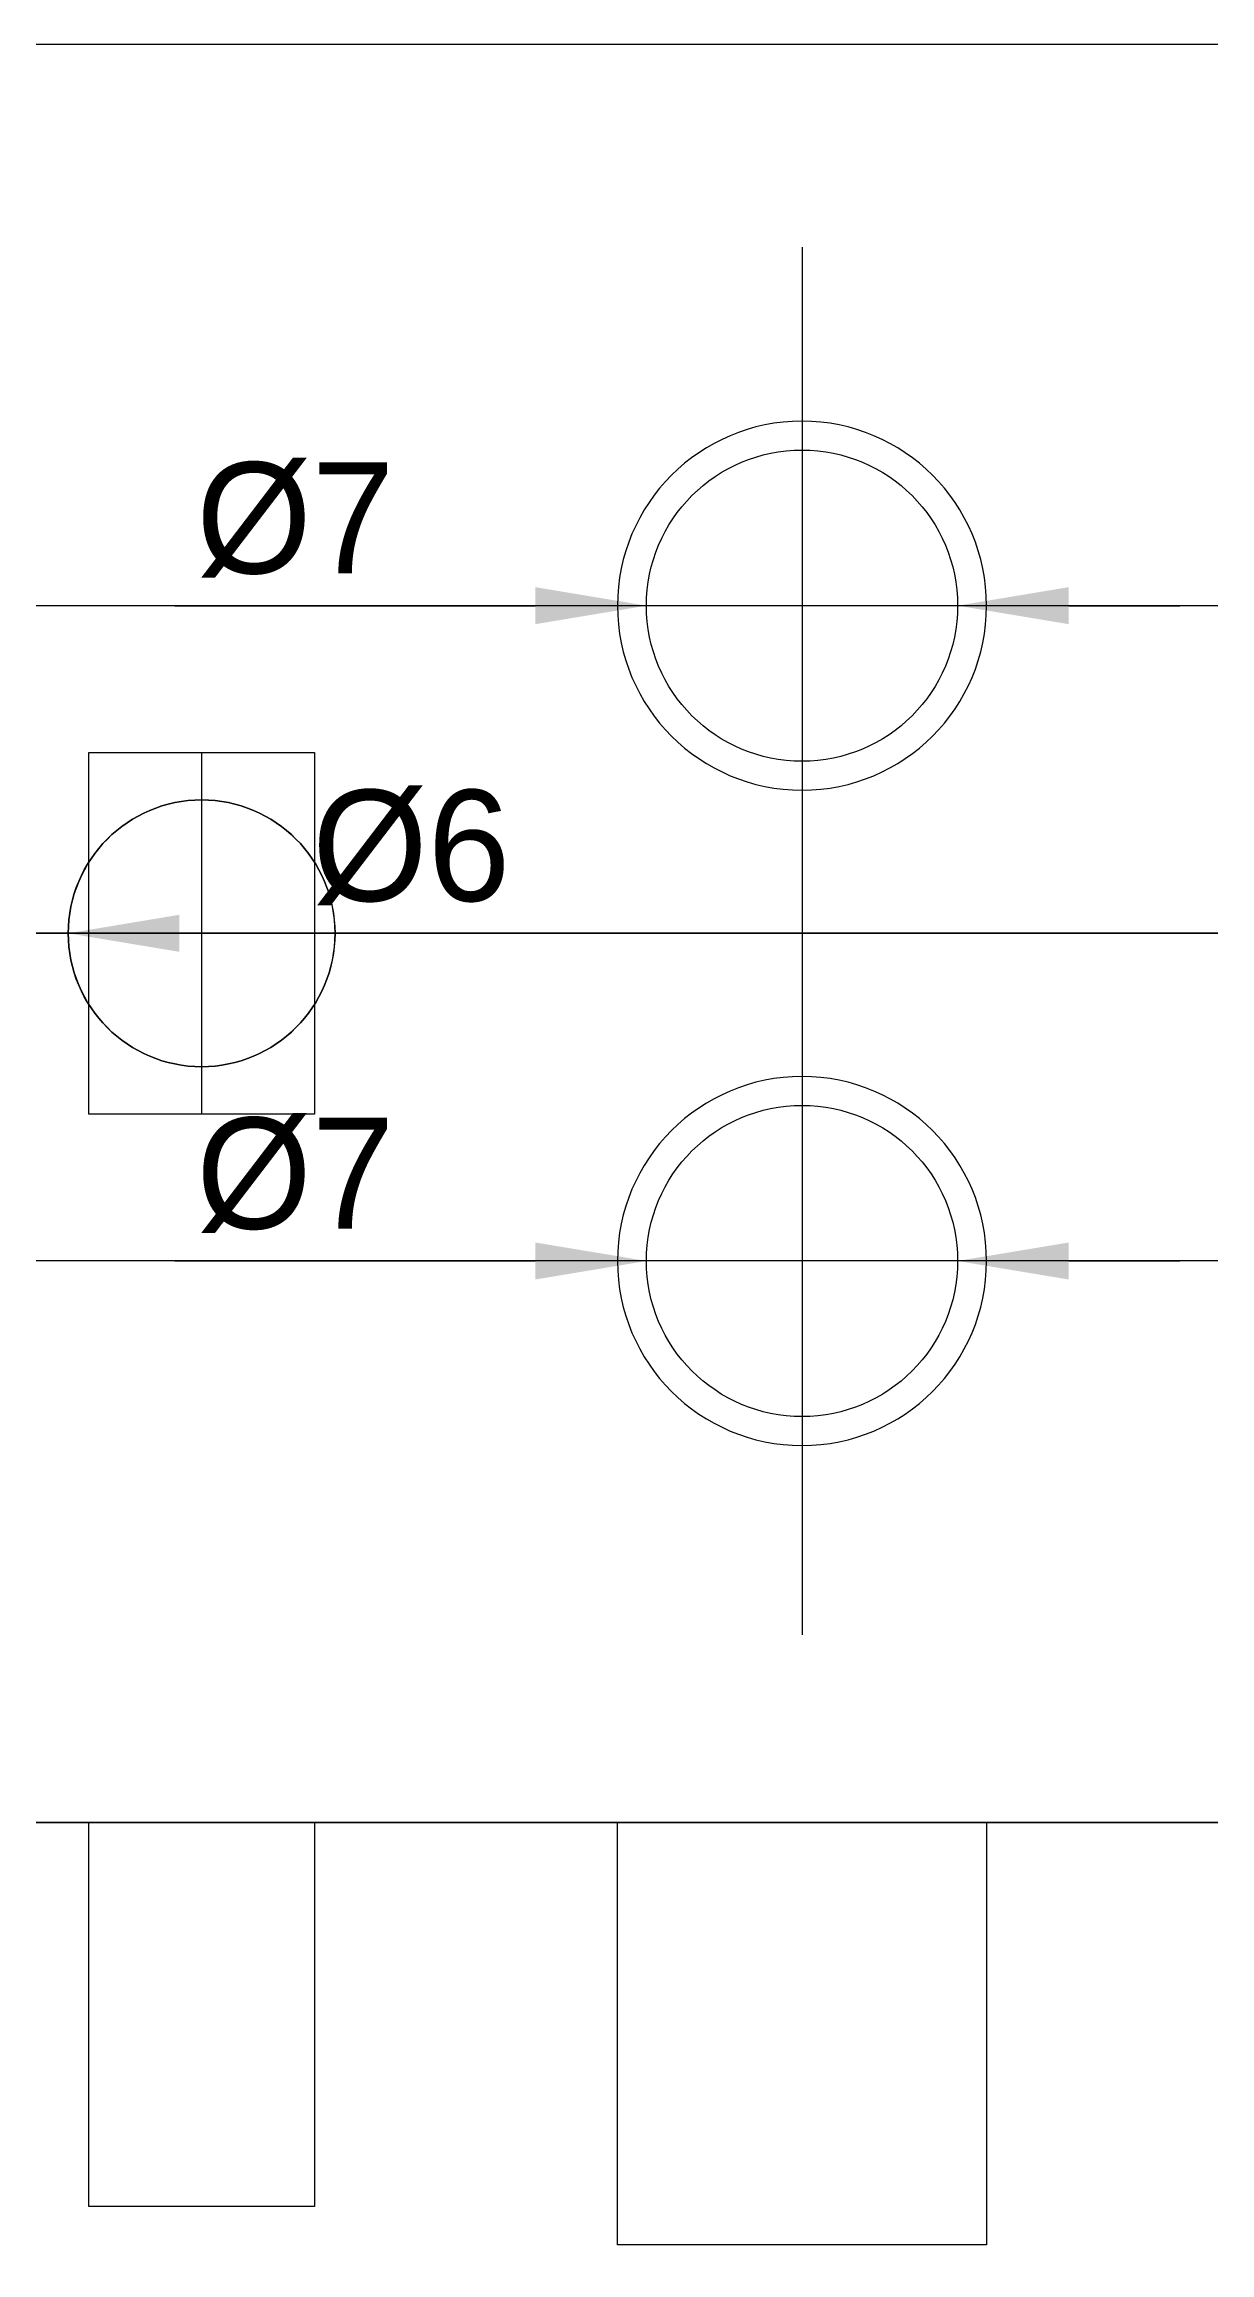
# Model space of a CAD drawing. Extents: x 0 to 200, y -40 to 190.
# Drawn here: x 39.75 to 65.96, y 140.32 to 190 of the extents above; entities that cross this region are included whole.
import ezdxf

# ---------------------------------------------------------------- set-up
doc = ezdxf.new("R2010")
doc.units = 0
doc.layers.get('DEFPOINTS').update_dxf_attribs({"linetype": 'CONTINUOUS'})
for name, color, linetype in [('ANNOTATION', 7, 'CONTINUOUS'), ('CASE', 7, 'CONTINUOUS'), ('GUIDE', 7, 'CONTINUOUS'), ('HOJO_SEN', 195, 'CONTINUOUS'), ('HOLE', 130, 'CONTINUOUS'), ('RCA_JACK', 112, 'CONTINUOUS'), ('SWITCH', 112, 'CONTINUOUS')]:
    doc.layers.add(name, color=color, linetype=linetype)
doc.dimstyles.get("Standard").update_dxf_attribs({"dimtxt": 0.18, "dimasz": 0.18, "dimexe": 0.18, "dimexo": 0.0625, "dimgap": 0.09, "dimtad": 0, "dimtih": 1, "dimtoh": 1, "dimzin": 0, "dimcen": 0.09, "dimazin": 3, "dimtfac": 1, "dimtofl": 0, "dimtmove": 0, "dimatfit": 3})

# ---------------------------------------------------------------- blocks, each defined once
blk = doc.blocks.new('*U1')
at = {"layer": 'RCA_JACK'}
blk.add_lwpolyline([(-10.326, -20.51), (-2.026, -20.51), (-2.026, -11.01), (-10.326, -11.01)], close=True, dxfattribs=at)
for centre in [(-6.176, 16.36), (-6.176, 1.619)]:
    blk.add_circle(centre, 4.15, dxfattribs=at)
at = {"layer": 'SWITCH'}
for points in [[(4.786, 4.925), (9.866, 4.925), (9.866, 13.055), (4.786, 13.055)], [(4.786, -19.65), (9.866, -19.65), (9.866, -11.01), (4.786, -11.01)]]:
    blk.add_lwpolyline(points, close=True, dxfattribs=at)
blk.add_circle((7.326, 8.99), 3, dxfattribs=at)
blk = doc.blocks.new('*U2')
at = {"layer": 'HOJO_SEN', "color": 0, "linetype": 'BYBLOCK'}
blk.add_blockref('*U1', (0, 0), dxfattribs=at)
blk = doc.blocks.new('*U53')
at = {"layer": 'ANNOTATION', "color": 0}
blk.add_text('Ø6', height=2.5, dxfattribs=at).set_placement((45.772, 170.726))
blk = doc.blocks.new('*D27')
at = {"layer": 'ANNOTATION', "color": 0}
blk.add_line((50.895, 170), (42.788, 170), dxfattribs=at)
blk.add_solid([(42.788, 170.417), (42.788, 169.583), (40.288, 170)], dxfattribs=at)
at = {"layer": 'DEFPOINTS', "color": 0}
for p in [(40.288, 170), (46.288, 170)]:
    blk.add_point(p, dxfattribs=at)
at = {"layer": 'ANNOTATION'}
blk.add_blockref('*U53', (0, 0), dxfattribs=at)
blk = doc.blocks.new('*U74')
at = {"layer": 'ANNOTATION', "color": 0}
blk.add_text('Ø7', height=2.5, dxfattribs=at).set_placement((43.165, 178.096))
blk = doc.blocks.new('*D33')
at = {"layer": 'ANNOTATION', "color": 0}
for p, q in [((42.682, 177.37), (50.791, 177.37)), ((60.291, 177.37), (53.291, 177.37)), ((62.791, 177.37), (65.291, 177.37))]:
    blk.add_line(p, q, dxfattribs=at)
for points in [[(50.791, 177.787), (50.791, 176.954), (53.291, 177.37)], [(62.791, 177.787), (62.791, 176.954), (60.291, 177.37)]]:
    blk.add_solid(points, dxfattribs=at)
at = {"layer": 'DEFPOINTS', "color": 0}
for p in [(53.291, 177.37), (60.291, 177.37)]:
    blk.add_point(p, dxfattribs=at)
at = {"layer": 'ANNOTATION'}
blk.add_blockref('*U74', (0, 0), dxfattribs=at)
blk = doc.blocks.new('*U75')
at = {"layer": 'ANNOTATION', "color": 0}
blk.add_text('Ø7', height=2.5, dxfattribs=at).set_placement((43.165, 163.355))
blk = doc.blocks.new('*D34')
at = {"layer": 'ANNOTATION', "color": 0}
for p, q in [((42.682, 162.63), (50.791, 162.63)), ((60.291, 162.63), (53.291, 162.63)), ((62.791, 162.63), (65.291, 162.63))]:
    blk.add_line(p, q, dxfattribs=at)
for points in [[(50.791, 163.046), (50.791, 162.213), (53.291, 162.63)], [(62.791, 163.046), (62.791, 162.213), (60.291, 162.63)]]:
    blk.add_solid(points, dxfattribs=at)
at = {"layer": 'DEFPOINTS', "color": 0}
for p in [(53.291, 162.63), (60.291, 162.63)]:
    blk.add_point(p, dxfattribs=at)
at = {"layer": 'ANNOTATION'}
blk.add_blockref('*U75', (0, 0), dxfattribs=at)

msp = doc.modelspace()

# ---------------------------------------------------------------- linework, layer by layer
at = {"layer": 'CASE'}
for points in [[(200, 150), (0, 150), (0, 190), (200, 190)], [(200, 0), (0, 0), (0, 150), (200, 150)]]:
    msp.add_lwpolyline(points, close=True, dxfattribs=at)
at = {"layer": 'GUIDE'}
for p, q in [((56.791, 185.435), (56.791, 154.22)), ((150.145, 177.37), (6.895, 177.37)), ((43.288, 174.065), (43.288, 165.935)), ((127.609, 170), (35.303, 170)), ((150.145, 162.63), (6.895, 162.63))]:
    msp.add_line(p, q, dxfattribs=at)
at = {"layer": 'HOJO_SEN'}
for p, q in [((200, 170), (0, 170)), ((0, 170), (200, 170)), ((200, 170), (0, 170))]:
    msp.add_line(p, q, dxfattribs=at)
at = {"layer": 'HOLE'}
for p, q in [((56.791, 185.435), (56.791, 154.22)), ((150.145, 177.37), (6.895, 177.37)), ((150.145, 162.63), (6.895, 162.63))]:
    msp.add_line(p, q, dxfattribs=at)
for centre, radius in [((56.791, 177.37), 3.5), ((43.288, 170), 3), ((56.791, 162.63), 3.5)]:
    msp.add_circle(centre, radius, dxfattribs=at)

# ---------------------------------------------------------------- block references
at = {"layer": 'HOJO_SEN', "xscale": -1}
msp.add_blockref('*U2', (50.615, 161.01), dxfattribs=at)

# ---------------------------------------------------------------- dimensions: what is measured, and where the dimension line sits
at = {"layer": 'ANNOTATION'}
for p1, p2, picture, middle in [((60.291, 177.37), (53.291, 177.37), '*D33', (45.486, 179.342)), ((60.291, 162.63), (53.291, 162.63), '*D34', (45.486, 164.601))]:
    dim = msp.add_diameter_dim_2p(p1=p1, p2=p2, dimstyle='Standard', dxfattribs=at)
    dim.commit()
    dim.dimension.update_dxf_attribs({"geometry": picture, "text_midpoint": middle})
dim = msp.add_diameter_dim_2p(p1=(46.288, 170), p2=(40.288, 170), dimstyle='Standard', dxfattribs=at)
dim.commit()
dim.dimension.update_dxf_attribs({"geometry": '*D27', "text_midpoint": (48.092, 170), "dimtype": 131})

doc.saveas('drawing.dxf')
